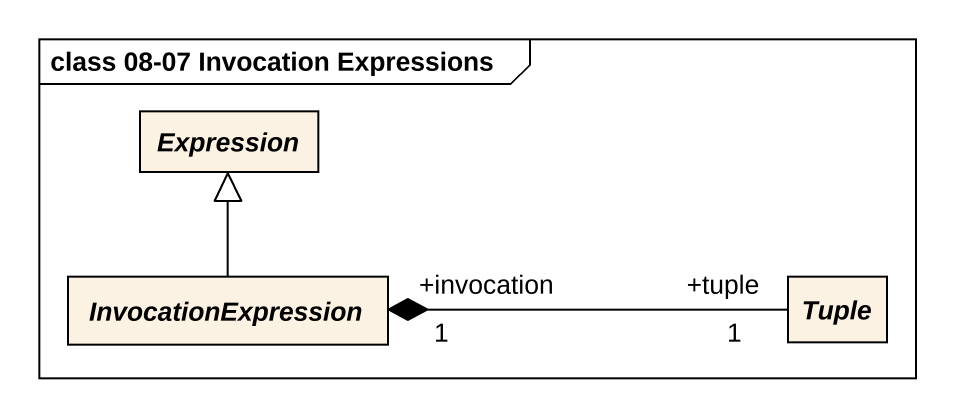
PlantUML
@startuml
mainframe class 08-07 Invocation Expressions
hide circle
hide empty members
abstract class Expression
abstract class InvocationExpression
abstract class Tuple
InvocationExpression -up-|> Expression
InvocationExpression "+invocation\n1" *-right- "+tuple\n1" Tuple
@enduml
